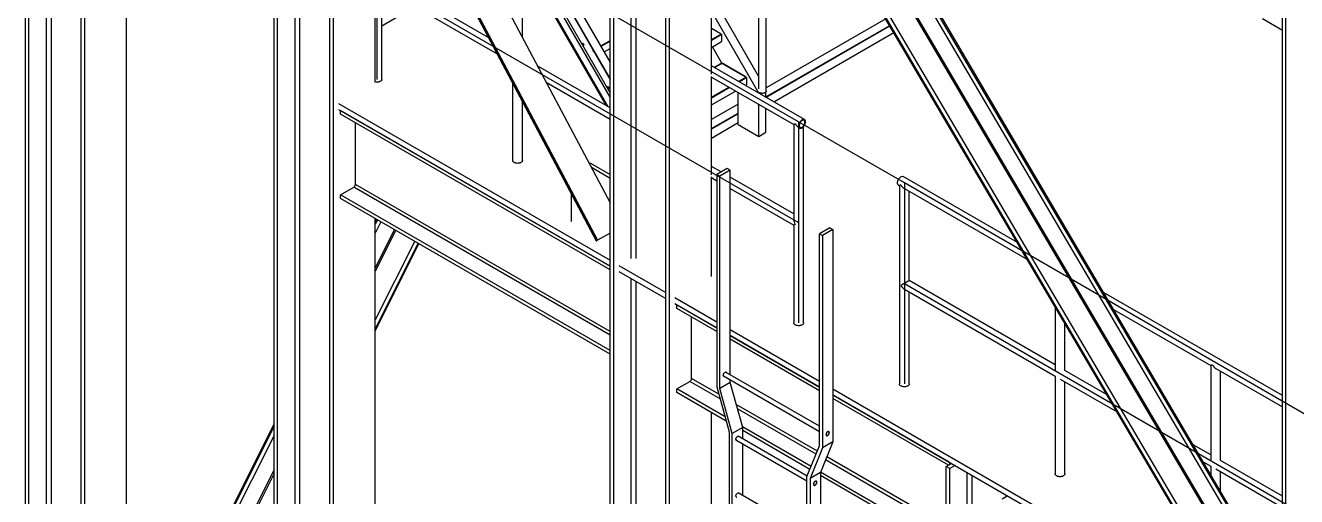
# Model space of a CAD drawing. Header units: inches. Extents: x -1490 to 2215, y -1057 to 1547.
# Drawn here: x -1363.4 to -1146.5, y 1110.3 to 1190.7 of the extents above; entities that cross this region are included whole.
import ezdxf

# ---------------------------------------------------------------- set-up
doc = ezdxf.new("R2010")
doc.units = ezdxf.units.IN
doc.header["$MEASUREMENT"] = 0

msp = doc.modelspace()

# ---------------------------------------------------------------- linework, layer by layer
at = {"color": 7, "linetype": 'Continuous', "lineweight": 25}
for p, q in [((-1363.39, 1053.24), (-1363.39, 1329.97)), ((-1362.78, 1052.89), (-1362.78, 1329.63)), ((-1353.87, 1047.75), (-1353.87, 1324.48)), ((-1353.27, 1047.4), (-1353.27, 1324.13)), ((-1350.02, 1312.44), (-1265.96, 1153.94)), ((-1349.93, 1312.47), (-1265.87, 1153.97)), ((-1349.8, 1312.53), (-1265.74, 1154.03)), ((-1345.33, 1314.56), (-1263.6, 1160.43)), ((-1260.02, 1150.95), (-1260.02, 1273.74)), ((-1259.17, 1150.95), (-1259.17, 1273.74)), ((-1263.6, 995.63), (-1263.6, 1272.37)), ((-1262.99, 995.28), (-1262.99, 1272.02)), ((-1254.08, 990.14), (-1254.08, 1266.87)), ((-1253.48, 989.79), (-1253.48, 1266.53)), ((-1148.87, 1091.52), (-1246.29, 1257.03)), ((-1148.87, 1092.89), (-1245.39, 1256.86)), ((-1148.87, 1093.3), (-1245.03, 1256.66)), ((-1150.5, 1088.57), (-1248.76, 1255.52)), ((-1150.27, 1088.71), (-1248.54, 1255.65)), ((-1359.81, 1054.61), (-1359.81, 1253.29)), ((-1358.96, 1054.61), (-1358.96, 1252.8)), ((-1154.45, 1086.28), (-1252.71, 1253.23)), ((-1154.32, 1086.36), (-1252.59, 1253.3)), ((-1153.72, 1086.71), (-1251.99, 1253.66)), ((-1246.32, 1182.36), (-1246.32, 1242.36)), ((-1346.11, 1051.53), (-1346.11, 1230.4)), ((-1320.96, 1028.75), (-1320.96, 1229.83)), ((-1320.36, 1028.4), (-1320.36, 1229.48)), ((-1317.38, 1030.12), (-1317.38, 1228.8)), ((-1316.53, 1030.12), (-1316.53, 1228.31)), ((-1311.45, 1023.26), (-1311.45, 1224.34)), ((-1310.84, 1022.91), (-1310.84, 1223.99)), ((-1148.87, 929.4), (-1148.87, 1206.14)), ((-1236.97, 1179.47), (-1236.97, 1205.85)), ((-1148.27, 929.05), (-1148.27, 1205.79)), ((-1278.58, 1188.68), (-1278.58, 1200.49)), ((-1264.28, 1177), (-1277.47, 1199.85)), ((-1264.18, 1176.95), (-1277.37, 1199.79)), ((-1263.95, 1176.81), (-1277.13, 1199.66)), ((-1303.68, 1180.99), (-1303.68, 1197.95)), ((-1303.4, 1197.67), (-1282.87, 1185.82)), ((-1284.33, 1188.58), (-1302.57, 1199.11)), ((-1263.6, 1178.45), (-1275.2, 1198.54)), ((-1263.6, 1179.17), (-1274.57, 1198.17)), ((-1302.57, 1181.48), (-1302.57, 1197.19)), ((-1272.6, 1197.04), (-1263.6, 1181.44)), ((-1263.6, 1181.48), (-1272.57, 1197.02)), ((-1263.6, 1181.6), (-1272.47, 1196.96)), ((-1263.6, 1184.45), (-1270, 1195.53)), ((-1238.28, 1182.04), (-1246.32, 1195.95)), ((-1296.84, 1193.88), (-1302.57, 1190.57)), ((-1238.28, 1194.81), (-1238.28, 1179.85)), ((-1238.25, 1179.13), (-1246.32, 1193.09)), ((-1216.56, 1191.8), (-1236.97, 1180.02)), ((-1148.87, 1189.81), (-1152.27, 1191.78)), ((-1244.65, 1189.2), (-1246.32, 1190.16)), ((-1244.68, 1189.2), (-1246.32, 1190.14)), ((-1246.32, 1188.26), (-1244.68, 1189.2)), ((-1246.32, 1188.16), (-1244.64, 1189.13)), ((-1244.65, 1189.17), (-1244.64, 1189.18)), ((-1244.65, 1189.15), (-1244.62, 1189.17)), ((-1244.64, 1189.18), (-1244.64, 1189.15)), ((-1244.64, 1189.13), (-1244.6, 1189.15)), ((-1244.62, 1189.17), (-1244.6, 1189.15)), ((-1244.6, 1189.15), (-1244.6, 1187.92)), ((-1237.01, 1178.48), (-1215.89, 1190.67)), ((-1215.84, 1190.58), (-1236.97, 1178.39)), ((-1235.65, 1177.63), (-1215.17, 1189.45)), ((-1265.18, 1187.19), (-1263.6, 1188.1)), ((-1265.13, 1187.12), (-1263.6, 1188)), ((-1264.6, 1186.19), (-1263.6, 1186.76)), ((-1246.32, 1186.93), (-1244.6, 1187.92)), ((-1244.52, 1184.21), (-1246.15, 1187.02)), ((-1263.6, 1176.61), (-1275.96, 1183.75)), ((-1230.43, 1174.61), (-1246.32, 1183.78)), ((-1244.56, 1184.21), (-1245.8, 1183.49)), ((-1245.79, 1183.48), (-1244.53, 1184.2)), ((-1240.43, 1181.84), (-1244.53, 1184.2)), ((-1240.4, 1181.84), (-1244.5, 1184.21)), ((-1280.24, 1180.86), (-1280.24, 1167.63)), ((-1274.5, 1180.99), (-1263.6, 1174.69)), ((-1246.32, 1165.21), (-1246.32, 1181.98)), ((-1246.32, 1181.86), (-1232.26, 1173.75)), ((-1246.32, 1178.44), (-1243.35, 1180.15)), ((-1246.32, 1178.35), (-1243.27, 1180.11)), ((-1241.69, 1181.11), (-1240.43, 1181.84)), ((-1241.61, 1181.07), (-1240.39, 1181.77)), ((-1240.54, 1180.45), (-1240.35, 1180.55)), ((-1240.4, 1181.81), (-1240.39, 1181.82)), ((-1240.4, 1181.79), (-1240.37, 1181.81)), ((-1240.39, 1181.82), (-1240.39, 1181.79)), ((-1240.39, 1181.77), (-1240.35, 1181.79)), ((-1240.37, 1181.81), (-1240.35, 1181.79)), ((-1240.35, 1181.79), (-1240.35, 1180.55)), ((-1246.32, 1177.11), (-1242.2, 1179.49)), ((-1241.78, 1173.78), (-1241.78, 1179.25)), ((-1238.24, 1179.12), (-1238.09, 1179.2)), ((-1238.09, 1179.2), (-1238.24, 1179.12)), ((-1237.01, 1178.41), (-1237.01, 1179.34)), ((-1309.94, 1177.38), (-1263.6, 1150.62)), ((-1309.94, 1176.36), (-1263.6, 1149.6)), ((-1309.59, 1175.54), (-1309.59, 1176.15)), ((-1263.6, 1149.6), (-1309.59, 1176.15)), ((-1278.58, 1167.63), (-1278.58, 1177.72)), ((-1241.78, 1177.24), (-1246.32, 1174.62)), ((-1238.24, 1171.73), (-1238.24, 1177.2)), ((-1237.01, 1172.45), (-1237.01, 1176.49)), ((-1263.6, 1148.99), (-1309.59, 1175.54)), ((-1307.07, 1163.56), (-1307.07, 1174.08)), ((-1246.32, 1173.1), (-1241.78, 1175.72)), ((-1241.78, 1175.61), (-1246.32, 1172.99)), ((-1246.32, 1171.47), (-1241.78, 1174.09)), ((-1241.78, 1173.78), (-1238.24, 1171.73)), ((-1232.26, 1173.75), (-1232.26, 1157.56)), ((-1232.26, 1173.75), (-1232.26, 1157.56)), ((-1238.24, 1171.73), (-1237.01, 1172.45)), ((-1231.43, 1173.27), (-1231.26, 1173.17)), ((-1230.6, 1139.93), (-1230.6, 1173.41)), ((-1230.6, 1139.93), (-1230.6, 1173.41)), ((-1267.14, 1167.11), (-1266.95, 1167.19)), ((-1266.95, 1167.19), (-1267.13, 1167.09)), ((-1266.95, 1167.19), (-1263.6, 1165.25)), ((-1266.81, 1166.5), (-1263.6, 1164.64)), ((-1244.66, 1165.68), (-1246.32, 1166.63)), ((-1243.63, 1166.27), (-1245.4, 1165.25)), ((-1245.4, 1165.25), (-1245.4, 1129.02)), ((-1244.89, 1164.96), (-1245.4, 1165.25)), ((-1243.12, 1165.98), (-1244.89, 1164.96)), ((-1244.89, 1128.77), (-1244.89, 1164.96)), ((-1243.12, 1165.98), (-1243.63, 1166.27)), ((-1243.12, 1131.09), (-1243.12, 1165.98)), ((-1309.59, 1161.78), (-1307.35, 1163.07)), ((-1263.6, 1137.82), (-1307.35, 1163.07)), ((-1263.6, 1138.47), (-1307.07, 1163.56)), ((-1246.32, 1147.88), (-1246.32, 1164.84)), ((-1246.32, 1164.72), (-1245.4, 1164.19)), ((-1232.26, 1158.52), (-1243.12, 1164.79)), ((-1243.12, 1162.87), (-1232.26, 1156.6)), ((-1214.4, 1163.44), (-1214.22, 1163.34)), ((-1214.22, 1163.34), (-1214.22, 1129.52)), ((-1194.09, 1153.63), (-1213.57, 1164.88)), ((-1213.39, 1162.86), (-1192.38, 1150.73)), ((-1263.6, 1135.23), (-1309.59, 1161.78)), ((-1309.59, 1161.17), (-1309.59, 1161.78)), ((-1263.6, 1134.62), (-1309.59, 1161.17)), ((-1270.18, 1157.21), (-1270.18, 1161.89)), ((-1212.56, 1147.15), (-1212.56, 1162.38)), ((-1303.68, 1027.04), (-1303.68, 1157.75)), ((-1303.49, 1157.65), (-1303.68, 1157.27)), ((-1303.31, 1157.54), (-1303.68, 1156.81)), ((-1302.71, 1157.19), (-1303.68, 1155.26)), ((-1232.26, 1156.6), (-1232.26, 1139.93)), ((-1232.26, 1156.6), (-1232.26, 1139.93)), ((-1300.41, 1155.87), (-1303.68, 1149.35)), ((-1300.19, 1155.74), (-1303.68, 1148.77)), ((-1263.6, 1155.26), (-1265.74, 1154.03)), ((-1226.11, 1156.16), (-1227.88, 1155.14)), ((-1227.88, 1155.14), (-1227.37, 1154.84)), ((-1227.88, 1118.96), (-1227.88, 1155.14)), ((-1225.6, 1155.86), (-1227.37, 1154.84)), ((-1227.37, 1154.84), (-1227.37, 1118.61)), ((-1226.11, 1156.16), (-1225.6, 1155.86)), ((-1225.6, 1155.86), (-1225.6, 1119.63)), ((-1296.96, 1153.88), (-1303.68, 1140.47)), ((-1296.36, 1153.53), (-1303.68, 1138.91)), ((-1296.23, 1153.46), (-1303.68, 1138.59)), ((-1265.74, 1154.03), (-1265.87, 1153.97)), ((-1262.09, 1149.75), (-1254.08, 1145.13)), ((-1262.09, 1148.73), (-1254.08, 1144.11)), ((-1260.02, 997), (-1260.02, 1147.53)), ((-1259.17, 997), (-1259.17, 1147.04)), ((-1213.39, 1145.71), (-1187.65, 1130.85)), ((-1187.65, 1132.77), (-1212.56, 1147.15)), ((-1252.58, 1144.26), (-1245.4, 1140.12)), ((-1252.58, 1143.24), (-1245.4, 1139.1)), ((-1212.56, 1129.52), (-1212.56, 1145.23)), ((-1148.87, 1127.53), (-1179.39, 1145.15)), ((-1245.4, 1139.1), (-1252.23, 1143.04)), ((-1252.23, 1142.42), (-1252.23, 1143.04)), ((-1245.4, 1138.48), (-1252.23, 1142.42)), ((-1187.65, 1142.7), (-1187.65, 1131.81)), ((-1177.68, 1142.24), (-1161.08, 1132.66)), ((-1249.7, 1130.45), (-1249.7, 1140.97)), ((-1185.99, 1131.81), (-1185.99, 1139.88)), ((-1243.12, 1138.8), (-1227.88, 1130)), ((-1243.12, 1137.78), (-1227.88, 1128.98)), ((-1227.88, 1128.98), (-1243.12, 1137.78)), ((-1227.88, 1128.37), (-1243.12, 1137.17)), ((-1161.08, 1132.66), (-1161.08, 1116.47)), ((-1245.05, 1127.76), (-1249.7, 1130.45)), ((-1244.27, 1130.89), (-1227.88, 1121.43)), ((-1227.88, 1122.3), (-1243.89, 1131.54)), ((-1243.12, 1129.79), (-1243.12, 1130.23)), ((-1187.65, 1130.85), (-1187.65, 1114.18)), ((-1186.82, 1130.37), (-1177.09, 1124.76)), ((-1178.8, 1127.66), (-1185.99, 1131.81)), ((-1160.25, 1132.18), (-1148.87, 1125.61)), ((-1159.42, 1116.47), (-1159.42, 1131.7)), ((-1252.23, 1128.67), (-1249.99, 1129.96)), ((-1243.98, 1123.9), (-1252.23, 1128.67)), ((-1252.23, 1128.05), (-1252.23, 1128.67)), ((-1243.78, 1123.17), (-1252.23, 1128.05)), ((-1244.84, 1126.99), (-1249.99, 1129.96)), ((-1245.4, 1129.02), (-1243.28, 1121.37)), ((-1243.12, 1129.79), (-1244.89, 1128.77)), ((-1242.75, 1121.07), (-1244.89, 1128.77)), ((-1240.98, 1122.09), (-1243.12, 1129.79)), ((-1225.6, 1128.68), (-1155.63, 1088.29)), ((-1185.99, 1114.18), (-1185.99, 1129.89)), ((-1228.24, 1118.06), (-1242.08, 1126.05)), ((-1225.6, 1127.66), (-1154.72, 1086.75)), ((-1205.69, 1116.17), (-1225.6, 1127.66)), ((-1205.87, 1115.66), (-1225.6, 1127.05)), ((-1246.32, 993.93), (-1246.32, 1124.64)), ((-1228.46, 1117.53), (-1241.86, 1125.27)), ((-1320.96, 1122.77), (-1346.11, 1072.58)), ((-1320.96, 1122.31), (-1346.11, 1072.12)), ((-1240.98, 1122.09), (-1242.75, 1121.07)), ((-1229.32, 1115.44), (-1241.01, 1122.19)), ((-1240.98, 1120.17), (-1240.98, 1122.09)), ((-1229.52, 1114.94), (-1240.98, 1121.56)), ((-1320.96, 1120.76), (-1346.11, 1070.57)), ((-1243.28, 1121.37), (-1243.28, 975.07)), ((-1242.75, 974.76), (-1242.75, 1121.07)), ((-1242.13, 1119.97), (-1230.02, 1112.98)), ((-1229.98, 1113.82), (-1241.75, 1120.62)), ((-1225.6, 1119.63), (-1227.72, 1114.43)), ((-1225.6, 1119.63), (-1227.37, 1118.61)), ((-1226.75, 1120.78), (-1226.67, 1120.73)), ((-1226.29, 1121.38), (-1226.37, 1121.43)), ((-1240.98, 1110.49), (-1240.98, 1119.31)), ((-1230.02, 1113.72), (-1227.88, 1118.96)), ((-1227.37, 1118.61), (-1229.49, 1113.41)), ((-1161.08, 1117.43), (-1164.1, 1119.17)), ((-1206.23, 1104.7), (-1226.84, 1116.6)), ((-1206.23, 1105.36), (-1226.62, 1117.12)), ((-1206.23, 1115.45), (-1205.34, 1115.97)), ((-1205.63, 1115.1), (-1206.23, 1115.45)), ((-1206.23, 962.52), (-1206.23, 1115.45)), ((-1205.69, 1116.17), (-1205.69, 1115.76)), ((-1204.73, 1115.62), (-1205.63, 1115.1)), ((-1205.63, 962.17), (-1205.63, 1115.1)), ((-1162.39, 1116.27), (-1161.08, 1115.51)), ((-1161.08, 1115.51), (-1161.08, 1114.04)), ((-1160.25, 1115.03), (-1148.87, 1108.46)), ((-1148.87, 1110.38), (-1159.42, 1116.47)), ((-1320.96, 1114.86), (-1346.11, 1064.66)), ((-1320.96, 1114.27), (-1346.11, 1064.08)), ((-1230.02, 967.41), (-1230.02, 1113.72)), ((-1227.72, 1114.43), (-1229.49, 1113.41)), ((-1229.49, 1113.41), (-1229.49, 967.11)), ((-1228.42, 1112.92), (-1228.5, 1112.97)), ((-1227.72, 1114.43), (-1227.72, 968.13)), ((-1206.23, 1101.5), (-1227.72, 1113.91)), ((-1206.23, 1102.11), (-1227.69, 1114.5)), ((-1202.65, 963.89), (-1202.65, 1114.42)), ((-1201.8, 963.89), (-1201.8, 1113.93)), ((-1159.42, 1111.22), (-1159.42, 1114.56)), ((-1230.02, 1104.16), (-1241.75, 1110.93)), ((-1228.87, 1112.32), (-1228.79, 1112.27)), ((-1196.72, 1109.96), (-1195.82, 1110.47))]:
    msp.add_line(p, q, dxfattribs=at)
at = {"color": 7, "linetype": 'Continuous'}
for p, q in [((-1231.43, 1174.23), (-1303.4, 1215.77)), ((-1303.4, 1215.77), (-1303.4, 1181.48)), ((-1303.4, 1198.63), (-1231.43, 1157.08)), ((-1213.39, 1163.82), (-1231.43, 1174.23)), ((-1231.43, 1174.23), (-1231.43, 1139.93)), ((-1133.68, 1117.8), (-1213.39, 1163.82)), ((-1213.39, 1163.82), (-1213.39, 1129.52)), ((-1213.39, 1146.67), (-1133.68, 1100.65))]:
    msp.add_line(p, q, dxfattribs=at)
at = {"color": 7, "linetype": 'Continuous', "lineweight": 25, "flags": 128}
for points in [[(-1268.21, 1187.26), (-1268.17, 1187.25), (-1268.14, 1187.25), (-1268.11, 1187.26), (-1268.09, 1187.28), (-1268.08, 1187.31), (-1268.07, 1187.35), (-1268.08, 1187.4), (-1268.1, 1187.44), (-1268.12, 1187.49), (-1268.15, 1187.53), (-1268.19, 1187.56), (-1268.22, 1187.58), (-1268.26, 1187.59), (-1268.29, 1187.58), (-1268.31, 1187.57), (-1268.33, 1187.54), (-1268.34, 1187.5), (-1268.33, 1187.46), (-1268.32, 1187.42), (-1268.3, 1187.37), (-1268.27, 1187.33), (-1268.24, 1187.29), (-1268.21, 1187.26)], [(-1302.57, 1181.48), (-1302.57, 1181.42), (-1302.59, 1181.36), (-1302.63, 1181.3), (-1302.68, 1181.24), (-1302.74, 1181.19), (-1302.81, 1181.14), (-1302.89, 1181.1), (-1302.98, 1181.06), (-1303.08, 1181.04), (-1303.18, 1181.02), (-1303.29, 1181), (-1303.4, 1181), (-1303.5, 1181), (-1303.61, 1181.02), (-1303.68, 1181.03)], [(-1263.96, 1179.9), (-1263.92, 1179.89), (-1263.89, 1179.89), (-1263.86, 1179.9), (-1263.84, 1179.92), (-1263.83, 1179.95), (-1263.82, 1179.99), (-1263.83, 1180.04), (-1263.85, 1180.08), (-1263.87, 1180.13), (-1263.9, 1180.17), (-1263.94, 1180.2), (-1263.97, 1180.22), (-1264.01, 1180.23), (-1264.04, 1180.22), (-1264.06, 1180.21), (-1264.08, 1180.18), (-1264.09, 1180.14), (-1264.08, 1180.1), (-1264.07, 1180.05), (-1264.05, 1180.01), (-1264.02, 1179.97), (-1263.99, 1179.93), (-1263.96, 1179.9)], [(-1236.97, 1179.47), (-1236.97, 1179.46), (-1236.98, 1179.41), (-1237, 1179.35), (-1237.03, 1179.3), (-1237.08, 1179.25), (-1237.14, 1179.21), (-1237.21, 1179.17), (-1237.29, 1179.14), (-1237.38, 1179.12), (-1237.47, 1179.1), (-1237.56, 1179.09), (-1237.66, 1179.09), (-1237.76, 1179.1), (-1237.85, 1179.11), (-1237.94, 1179.13), (-1238.02, 1179.16), (-1238.09, 1179.2)], [(-1230.84, 1173.21), (-1230.76, 1173.26), (-1230.69, 1173.32), (-1230.62, 1173.39), (-1230.55, 1173.47), (-1230.48, 1173.56), (-1230.43, 1173.65), (-1230.38, 1173.75), (-1230.33, 1173.84), (-1230.3, 1173.94), (-1230.27, 1174.04), (-1230.26, 1174.14), (-1230.25, 1174.23), (-1230.26, 1174.31), (-1230.27, 1174.39), (-1230.3, 1174.46), (-1230.33, 1174.52), (-1230.38, 1174.57), (-1230.43, 1174.61), (-1230.48, 1174.63), (-1230.55, 1174.65), (-1230.62, 1174.65), (-1230.69, 1174.63), (-1230.76, 1174.61), (-1230.84, 1174.57), (-1230.92, 1174.52), (-1230.99, 1174.46), (-1231.07, 1174.39), (-1231.13, 1174.31), (-1231.2, 1174.22), (-1231.26, 1174.13), (-1231.31, 1174.03), (-1231.35, 1173.94), (-1231.38, 1173.84), (-1231.41, 1173.74), (-1231.42, 1173.64), (-1231.43, 1173.55), (-1231.42, 1173.47), (-1231.41, 1173.39), (-1231.38, 1173.32), (-1231.35, 1173.26), (-1231.31, 1173.21), (-1231.26, 1173.17), (-1231.2, 1173.15), (-1231.13, 1173.13), (-1231.07, 1173.13), (-1230.99, 1173.15), (-1230.92, 1173.17), (-1230.84, 1173.21)], [(-1230.84, 1173.33), (-1230.77, 1173.37), (-1230.7, 1173.43), (-1230.64, 1173.49), (-1230.58, 1173.57), (-1230.52, 1173.65), (-1230.47, 1173.73), (-1230.43, 1173.82), (-1230.4, 1173.91), (-1230.37, 1174), (-1230.36, 1174.09), (-1230.35, 1174.17), (-1230.36, 1174.25), (-1230.37, 1174.32), (-1230.4, 1174.38), (-1230.43, 1174.43), (-1230.47, 1174.47), (-1230.52, 1174.5), (-1230.58, 1174.52), (-1230.64, 1174.52), (-1230.7, 1174.51), (-1230.77, 1174.49), (-1230.84, 1174.45), (-1230.91, 1174.41), (-1230.98, 1174.35), (-1231.04, 1174.29), (-1231.1, 1174.21), (-1231.16, 1174.13), (-1231.21, 1174.05), (-1231.25, 1173.96), (-1231.28, 1173.87), (-1231.31, 1173.78), (-1231.32, 1173.69), (-1231.33, 1173.61), (-1231.32, 1173.53), (-1231.31, 1173.46), (-1231.28, 1173.4), (-1231.25, 1173.35), (-1231.21, 1173.31), (-1231.16, 1173.28), (-1231.1, 1173.26), (-1231.04, 1173.26), (-1230.98, 1173.27), (-1230.91, 1173.29), (-1230.84, 1173.33)], [(-1278.58, 1167.63), (-1278.58, 1167.57), (-1278.6, 1167.51), (-1278.64, 1167.45), (-1278.69, 1167.39), (-1278.75, 1167.34), (-1278.82, 1167.29), (-1278.9, 1167.25), (-1278.99, 1167.22), (-1279.09, 1167.19), (-1279.19, 1167.17), (-1279.3, 1167.16), (-1279.41, 1167.15), (-1279.51, 1167.16), (-1279.62, 1167.17), (-1279.72, 1167.19), (-1279.82, 1167.22), (-1279.91, 1167.25), (-1279.99, 1167.29), (-1280.06, 1167.34), (-1280.13, 1167.39), (-1280.17, 1167.45), (-1280.21, 1167.51), (-1280.23, 1167.57), (-1280.24, 1167.63)], [(-1214.4, 1163.44), (-1214.4, 1163.44), (-1214.45, 1163.47), (-1214.49, 1163.52), (-1214.52, 1163.58), (-1214.55, 1163.65), (-1214.56, 1163.73), (-1214.57, 1163.82), (-1214.56, 1163.91), (-1214.55, 1164), (-1214.52, 1164.1), (-1214.49, 1164.2), (-1214.45, 1164.3), (-1214.4, 1164.4), (-1214.34, 1164.49), (-1214.27, 1164.57), (-1214.21, 1164.65), (-1214.13, 1164.72), (-1214.06, 1164.78), (-1213.98, 1164.83)], [(-1230.6, 1139.93), (-1230.61, 1139.87), (-1230.63, 1139.81), (-1230.66, 1139.75), (-1230.71, 1139.69), (-1230.77, 1139.64), (-1230.84, 1139.59), (-1230.92, 1139.55), (-1231.01, 1139.52), (-1231.11, 1139.49), (-1231.21, 1139.47), (-1231.32, 1139.46), (-1231.43, 1139.45), (-1231.54, 1139.46), (-1231.64, 1139.47), (-1231.75, 1139.49), (-1231.84, 1139.52), (-1231.93, 1139.55), (-1232.01, 1139.59), (-1232.09, 1139.64), (-1232.15, 1139.69), (-1232.19, 1139.75), (-1232.23, 1139.81), (-1232.25, 1139.87), (-1232.26, 1139.93)], [(-1230.6, 1139.93), (-1230.61, 1139.87), (-1230.63, 1139.81), (-1230.66, 1139.75), (-1230.71, 1139.69), (-1230.77, 1139.64), (-1230.84, 1139.59), (-1230.92, 1139.55), (-1231.01, 1139.52), (-1231.11, 1139.49), (-1231.21, 1139.47), (-1231.32, 1139.46), (-1231.43, 1139.45), (-1231.54, 1139.46), (-1231.64, 1139.47), (-1231.75, 1139.49), (-1231.84, 1139.52), (-1231.93, 1139.55), (-1232.01, 1139.59), (-1232.09, 1139.64), (-1232.15, 1139.69), (-1232.19, 1139.75), (-1232.23, 1139.81), (-1232.25, 1139.87), (-1232.26, 1139.93)], [(-1244.11, 1130.8), (-1244.15, 1130.8), (-1244.2, 1130.81), (-1244.23, 1130.84), (-1244.26, 1130.87), (-1244.28, 1130.92), (-1244.29, 1130.98), (-1244.29, 1131.04), (-1244.28, 1131.1), (-1244.26, 1131.17), (-1244.23, 1131.24), (-1244.2, 1131.3), (-1244.15, 1131.37), (-1244.11, 1131.42), (-1244.06, 1131.47), (-1244, 1131.5)], [(-1212.56, 1129.52), (-1212.57, 1129.46), (-1212.59, 1129.4), (-1212.63, 1129.34), (-1212.67, 1129.28), (-1212.74, 1129.23), (-1212.81, 1129.18), (-1212.89, 1129.14), (-1212.98, 1129.11), (-1213.08, 1129.08), (-1213.18, 1129.06), (-1213.29, 1129.05), (-1213.39, 1129.04), (-1213.5, 1129.05), (-1213.61, 1129.06), (-1213.71, 1129.08), (-1213.81, 1129.11), (-1213.9, 1129.14), (-1213.98, 1129.18), (-1214.05, 1129.23), (-1214.11, 1129.28), (-1214.16, 1129.34), (-1214.2, 1129.4), (-1214.22, 1129.46), (-1214.22, 1129.52)], [(-1242.15, 1120.08), (-1242.15, 1120.15), (-1242.13, 1120.22), (-1242.11, 1120.28), (-1242.08, 1120.35), (-1242.04, 1120.41), (-1241.99, 1120.47), (-1241.94, 1120.52), (-1241.89, 1120.57), (-1241.84, 1120.6), (-1241.78, 1120.61), (-1241.74, 1120.62), (-1241.69, 1120.61), (-1241.65, 1120.6), (-1241.62, 1120.57), (-1241.6, 1120.53)], [(-1226.19, 1121.22), (-1226.2, 1121.28), (-1226.21, 1121.33), (-1226.24, 1121.37), (-1226.27, 1121.4), (-1226.31, 1121.42), (-1226.35, 1121.43), (-1226.4, 1121.42), (-1226.46, 1121.4), (-1226.51, 1121.37), (-1226.56, 1121.33), (-1226.61, 1121.28), (-1226.66, 1121.22), (-1226.69, 1121.16), (-1226.73, 1121.09), (-1226.75, 1121.02), (-1226.76, 1120.95), (-1226.77, 1120.89), (-1226.76, 1120.83), (-1226.75, 1120.78), (-1226.73, 1120.74), (-1226.69, 1120.71), (-1226.66, 1120.69), (-1226.61, 1120.69), (-1226.56, 1120.69), (-1226.51, 1120.71), (-1226.46, 1120.74), (-1226.4, 1120.78), (-1226.35, 1120.83), (-1226.31, 1120.89), (-1226.27, 1120.96), (-1226.24, 1121.02), (-1226.21, 1121.09), (-1226.2, 1121.16), (-1226.19, 1121.22)], [(-1226.22, 1121.21), (-1226.22, 1121.27), (-1226.24, 1121.32), (-1226.26, 1121.35), (-1226.29, 1121.38), (-1226.33, 1121.4), (-1226.38, 1121.4), (-1226.43, 1121.39), (-1226.48, 1121.36), (-1226.53, 1121.33), (-1226.58, 1121.28), (-1226.63, 1121.23), (-1226.67, 1121.16), (-1226.7, 1121.1), (-1226.73, 1121.03), (-1226.74, 1120.97), (-1226.75, 1120.9), (-1226.74, 1120.85), (-1226.73, 1120.8), (-1226.7, 1120.76), (-1226.67, 1120.73), (-1226.63, 1120.72), (-1226.58, 1120.71), (-1226.53, 1120.73), (-1226.48, 1120.75), (-1226.43, 1120.79), (-1226.38, 1120.83), (-1226.33, 1120.89), (-1226.29, 1120.95), (-1226.26, 1121.01), (-1226.24, 1121.08), (-1226.22, 1121.15), (-1226.22, 1121.21)], [(-1228.32, 1112.76), (-1228.32, 1112.82), (-1228.34, 1112.87), (-1228.36, 1112.91), (-1228.39, 1112.94), (-1228.43, 1112.96), (-1228.48, 1112.97), (-1228.53, 1112.96), (-1228.58, 1112.94), (-1228.63, 1112.91), (-1228.68, 1112.87), (-1228.73, 1112.82), (-1228.78, 1112.76), (-1228.82, 1112.7), (-1228.85, 1112.63), (-1228.87, 1112.56), (-1228.89, 1112.49), (-1228.89, 1112.43), (-1228.89, 1112.37), (-1228.87, 1112.32), (-1228.85, 1112.28), (-1228.82, 1112.25), (-1228.78, 1112.23), (-1228.73, 1112.23), (-1228.68, 1112.23), (-1228.63, 1112.25), (-1228.58, 1112.28), (-1228.53, 1112.32), (-1228.48, 1112.37), (-1228.43, 1112.43), (-1228.39, 1112.5), (-1228.36, 1112.56), (-1228.34, 1112.63), (-1228.32, 1112.7), (-1228.32, 1112.76)], [(-1228.34, 1112.75), (-1228.35, 1112.81), (-1228.36, 1112.85), (-1228.38, 1112.89), (-1228.42, 1112.92), (-1228.46, 1112.94), (-1228.5, 1112.94), (-1228.55, 1112.93), (-1228.61, 1112.9), (-1228.66, 1112.87), (-1228.71, 1112.82), (-1228.75, 1112.77), (-1228.79, 1112.7), (-1228.83, 1112.64), (-1228.85, 1112.57), (-1228.87, 1112.51), (-1228.87, 1112.44), (-1228.87, 1112.39), (-1228.85, 1112.34), (-1228.83, 1112.3), (-1228.79, 1112.27), (-1228.75, 1112.26), (-1228.71, 1112.25), (-1228.66, 1112.27), (-1228.61, 1112.29), (-1228.55, 1112.33), (-1228.5, 1112.37), (-1228.46, 1112.43), (-1228.42, 1112.49), (-1228.38, 1112.55), (-1228.36, 1112.62), (-1228.35, 1112.69), (-1228.34, 1112.75)], [(-1185.99, 1114.18), (-1186, 1114.12), (-1186.02, 1114.06), (-1186.06, 1114), (-1186.1, 1113.94), (-1186.17, 1113.89), (-1186.24, 1113.85), (-1186.32, 1113.8), (-1186.41, 1113.77), (-1186.51, 1113.74), (-1186.61, 1113.72), (-1186.72, 1113.71), (-1186.82, 1113.7), (-1186.93, 1113.71), (-1187.04, 1113.72), (-1187.14, 1113.74), (-1187.24, 1113.77), (-1187.33, 1113.8), (-1187.41, 1113.85), (-1187.48, 1113.89), (-1187.54, 1113.94), (-1187.59, 1114), (-1187.63, 1114.06), (-1187.65, 1114.12), (-1187.65, 1114.18)], [(-1242.15, 1110.4), (-1242.15, 1110.46), (-1242.13, 1110.53), (-1242.11, 1110.6), (-1242.08, 1110.67), (-1242.04, 1110.73), (-1241.99, 1110.79), (-1241.94, 1110.84), (-1241.89, 1110.88), (-1241.84, 1110.91), (-1241.78, 1110.93), (-1241.74, 1110.94), (-1241.69, 1110.93), (-1241.65, 1110.91), (-1241.62, 1110.88), (-1241.6, 1110.84)]]:
    msp.add_lwpolyline(points, dxfattribs=at)
at = {"color": 7, "linetype": 'Continuous', "lineweight": 25}
for centre, radius, start, end in [((-1244.67, 1189.18), 0.0253, 350.786, 129.2033), ((-1244.73, 1189.13), 0.0891, 2.6055, 57.3945), ((-1267.92, 1187.58), 0.283, 182.5128, 237.4819), ((-1267.92, 1187.58), 0.284, 182.6081, 237.8305), ((-1267.88, 1187.6), 0.3, 189.3433, 230.6513), ((-1266.34, 1186.45), 0.23, 154.8987, 244.0915), ((-1266.38, 1186.33), 0.101, 235.3821, 281.2908), ((-1244.54, 1184.18), 0.0292, 54.3824, 114.3071), ((-1244.51, 1184.18), 0.0292, 65.6929, 125.6176), ((-1263.67, 1180.22), 0.283, 182.5128, 237.4819), ((-1263.67, 1180.22), 0.284, 182.6081, 237.8305), ((-1263.63, 1180.24), 0.3, 189.3433, 230.6513), ((-1240.42, 1181.82), 0.0253, 350.786, 129.2033), ((-1240.48, 1181.77), 0.0891, 2.6055, 57.3945), ((-1307.68, 1163.59), 0.615, 302.6055, 357.3945), ((-1213.74, 1164.49), 0.419, 65.8432, 125.4672), ((-1265.98, 1154.13), 0.198, 275.2504, 302.5003), ((-1250.32, 1130.48), 0.615, 302.6055, 357.3945), ((-1243.89, 1131.38), 0.17, 26.2275, 131.5958), ((-1241.98, 1120.06), 0.175, 170.5078, 271.6646), ((-1241.98, 1110.37), 0.175, 170.5078, 271.6646)]:
    msp.add_arc(centre, radius, start, end, dxfattribs=at)
for centre, major_axis, ratio, start_param, end_param in [((-1231.43, 1174.23), (0.83, 0.479), 0.00007, 2.356154, 3.141633), ((-1231.43, 1174.23), (0.83, 0.479), 0.00007, 2.356154, 3.141552), ((-1231.43, 1174.23), (-0.59, 1.02), 0.577335, 1.570756, 2.356235), ((-1231.43, 1174.23), (-0.59, 1.02), 0.577335, 1.570756, 2.356235), ((-1213.39, 1163.82), (0.83, 0.479), 0.00007, 2.356154, 3.141633), ((-1213.39, 1163.82), (-0.59, 1.02), 0.577335, 1.570756, 2.356235), ((-1231.43, 1157.08), (-0.59, 1.02), 0.577335, 0.785358, 1.570756), ((-1231.43, 1157.08), (0.83, 0.479), 0.00007, 2.356154, 3.141552), ((-1213.39, 1146.67), (0.83, 0.479), 0.00007, 0.000041, 2.356154), ((-1213.39, 1146.67), (-0.59, 1.02), 0.577335, 1.570756, 2.356235), ((-1160.25, 1133.14), (0.83, 0.479), 0.00007, 2.356154, 3.141552), ((-1160.25, 1133.14), (-0.59, 1.02), 0.577335, 1.570756, 2.356235)]:
    msp.add_ellipse(centre, major_axis=major_axis, ratio=ratio, start_param=start_param, end_param=end_param, dxfattribs=at)

doc.saveas('drawing.dxf')
